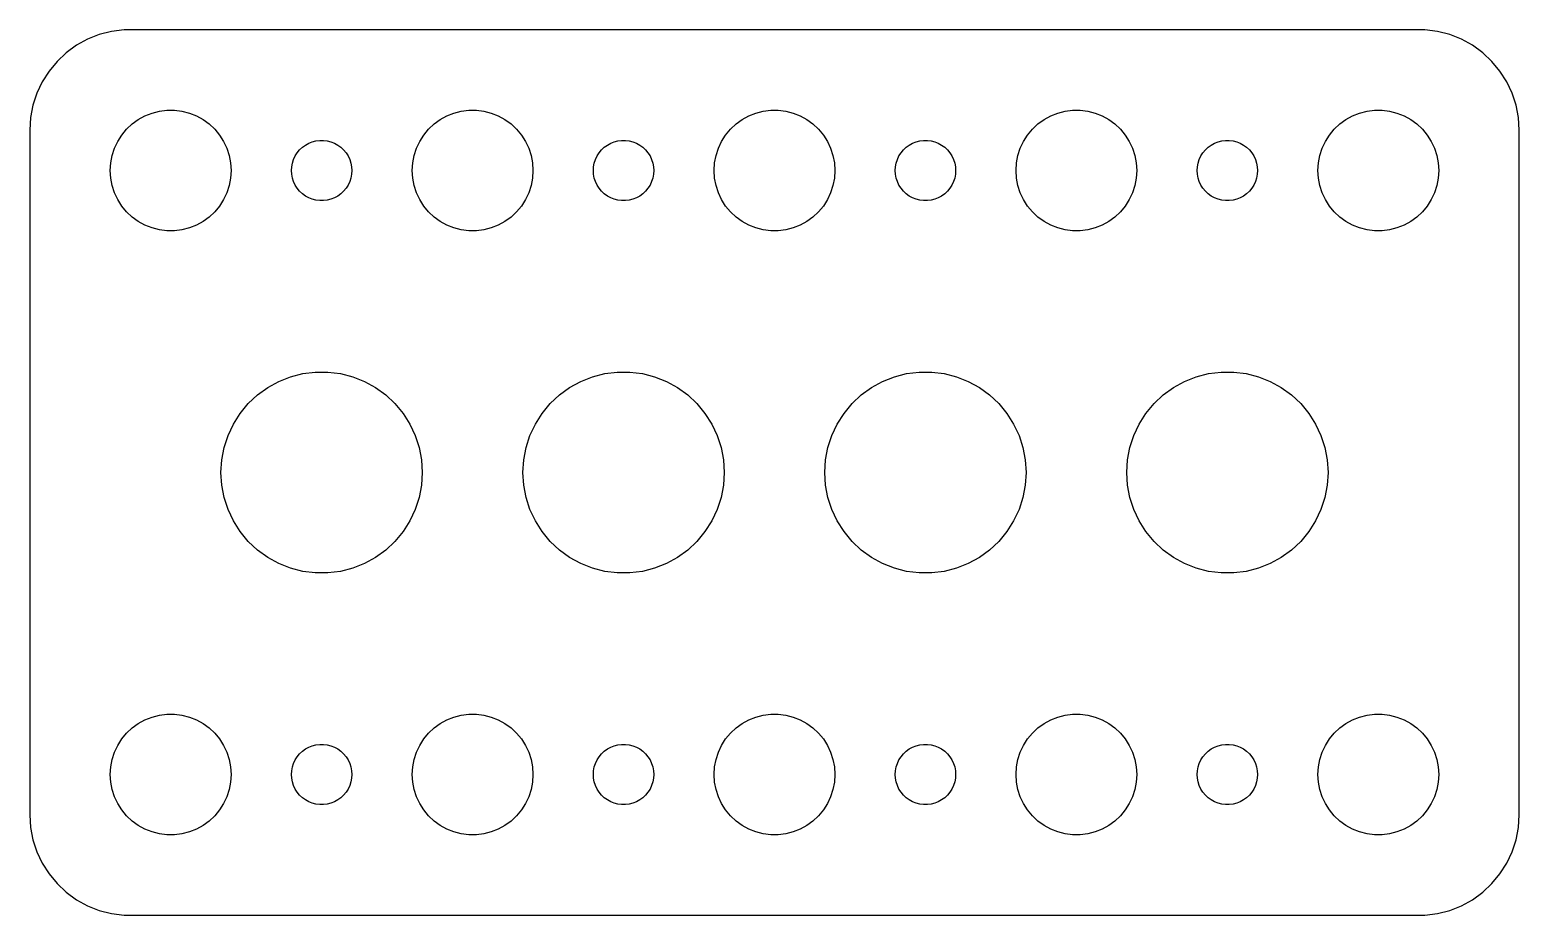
# Model space of a CAD drawing. Header units: metres. Extents: x -37 to 37, y -22 to 22.
import ezdxf

# ---------------------------------------------------------------- set-up
doc = ezdxf.new("R2010")
doc.units = ezdxf.units.M

msp = doc.modelspace()

# ---------------------------------------------------------------- linework, layer by layer
for p, q in [((-34.1289, 21.5241), (-34.6791, 21.2216)), ((-33.5451, 21.7553), (-34.1289, 21.5241)), ((-32.9369, 21.9114), (-33.5451, 21.7553)), ((-32.3139, 21.9901), (-32.9369, 21.9114)), ((32.3139, 21.9901), (-32.3139, 21.9901)), ((32.9369, 21.9114), (32.3139, 21.9901)), ((33.5451, 21.7553), (32.9369, 21.9114)), ((34.1289, 21.5241), (33.5451, 21.7553)), ((34.6791, 21.2216), (34.1289, 21.5241)), ((-35.1871, 20.8526), (-35.6448, 20.4227)), ((-34.6791, 21.2216), (-35.1871, 20.8526)), ((35.1871, 20.8526), (34.6791, 21.2216)), ((35.6448, 20.4227), (35.1871, 20.8526)), ((-35.6448, 20.4227), (-36.0451, 19.9389)), ((36.0451, 19.9389), (35.6448, 20.4227)), ((-36.3815, 19.4088), (-36.6489, 18.8406)), ((-36.0451, 19.9389), (-36.3815, 19.4088)), ((36.3815, 19.4088), (36.0451, 19.9389)), ((36.6489, 18.8406), (36.3815, 19.4088)), ((-36.6489, 18.8406), (-36.8429, 18.2434)), ((36.8429, 18.2434), (36.6489, 18.8406)), ((-36.8429, 18.2434), (-36.9606, 17.6267)), ((-31.2773, 17.7145), (-30.927, 17.8532)), ((-30.927, 17.8532), (-30.5621, 17.9469)), ((-30.5621, 17.9469), (-30.1884, 17.9941)), ((-30.1884, 17.9941), (-29.8116, 17.9941)), ((-29.8116, 17.9941), (-29.4379, 17.9469)), ((-29.4379, 17.9469), (-29.0729, 17.8532)), ((-29.0729, 17.8532), (-28.7227, 17.7145)), ((-16.2773, 17.7145), (-15.927, 17.8532)), ((-15.927, 17.8532), (-15.5621, 17.9469)), ((-15.5621, 17.9469), (-15.1884, 17.9941)), ((-15.1884, 17.9941), (-14.8116, 17.9941)), ((-14.8116, 17.9941), (-14.4379, 17.9469)), ((-14.4379, 17.9469), (-14.0729, 17.8532)), ((-14.0729, 17.8532), (-13.7227, 17.7145)), ((-1.27733, 17.7145), (-0.92705, 17.8532)), ((-0.92705, 17.8532), (-0.56213, 17.9469)), ((-0.56213, 17.9469), (-0.18837, 17.9941)), ((-0.18837, 17.9941), (0.18837, 17.9941)), ((0.18837, 17.9941), (0.56213, 17.9469)), ((0.56213, 17.9469), (0.92705, 17.8532)), ((0.92705, 17.8532), (1.27733, 17.7145)), ((13.7227, 17.7145), (14.0729, 17.8532)), ((14.0729, 17.8532), (14.4379, 17.9469)), ((14.4379, 17.9469), (14.8116, 17.9941)), ((14.8116, 17.9941), (15.1884, 17.9941)), ((15.1884, 17.9941), (15.5621, 17.9469)), ((15.5621, 17.9469), (15.927, 17.8532)), ((15.927, 17.8532), (16.2773, 17.7145)), ((28.7227, 17.7145), (29.0729, 17.8532)), ((29.0729, 17.8532), (29.4379, 17.9469)), ((29.4379, 17.9469), (29.8116, 17.9941)), ((29.8116, 17.9941), (30.1884, 17.9941)), ((30.1884, 17.9941), (30.5621, 17.9469)), ((30.5621, 17.9469), (30.927, 17.8532)), ((30.927, 17.8532), (31.2773, 17.7145)), ((36.9606, 17.6267), (36.8429, 18.2434)), ((-36.9606, 17.6267), (-37, 17)), ((-32.427, 16.7634), (-32.1869, 17.0536)), ((-32.1869, 17.0536), (-31.9123, 17.3115)), ((-31.9123, 17.3115), (-31.6075, 17.533)), ((-31.6075, 17.533), (-31.2773, 17.7145)), ((-28.7227, 17.7145), (-28.3925, 17.533)), ((-28.3925, 17.533), (-28.0877, 17.3115)), ((-28.0877, 17.3115), (-27.8131, 17.0536)), ((-27.8131, 17.0536), (-27.5729, 16.7634)), ((-17.427, 16.7634), (-17.1869, 17.0536)), ((-17.1869, 17.0536), (-16.9123, 17.3115)), ((-16.9123, 17.3115), (-16.6075, 17.533)), ((-16.6075, 17.533), (-16.2773, 17.7145)), ((-13.7227, 17.7145), (-13.3925, 17.533)), ((-13.3925, 17.533), (-13.0877, 17.3115)), ((-13.0877, 17.3115), (-12.8131, 17.0536)), ((-12.8131, 17.0536), (-12.5729, 16.7634)), ((-2.42705, 16.7634), (-2.1869, 17.0536)), ((-2.1869, 17.0536), (-1.91226, 17.3115)), ((-1.91226, 17.3115), (-1.60747, 17.533)), ((-1.60747, 17.533), (-1.27733, 17.7145)), ((1.27733, 17.7145), (1.60747, 17.533)), ((1.60747, 17.533), (1.91226, 17.3115)), ((1.91226, 17.3115), (2.1869, 17.0536)), ((2.1869, 17.0536), (2.42705, 16.7634)), ((12.5729, 16.7634), (12.8131, 17.0536)), ((12.8131, 17.0536), (13.0877, 17.3115)), ((13.0877, 17.3115), (13.3925, 17.533)), ((13.3925, 17.533), (13.7227, 17.7145)), ((16.2773, 17.7145), (16.6075, 17.533)), ((16.6075, 17.533), (16.9123, 17.3115)), ((16.9123, 17.3115), (17.1869, 17.0536)), ((17.1869, 17.0536), (17.427, 16.7634)), ((27.5729, 16.7634), (27.8131, 17.0536)), ((27.8131, 17.0536), (28.0877, 17.3115)), ((28.0877, 17.3115), (28.3925, 17.533)), ((28.3925, 17.533), (28.7227, 17.7145)), ((31.2773, 17.7145), (31.6075, 17.533)), ((31.6075, 17.533), (31.9123, 17.3115)), ((31.9123, 17.3115), (32.1869, 17.0536)), ((32.1869, 17.0536), (32.427, 16.7634)), ((37, 17), (36.9606, 17.6267)), ((-37, 17), (-37, -17)), ((-32.7893, 16.1044), (-32.6289, 16.4453)), ((-32.6289, 16.4453), (-32.427, 16.7634)), ((-27.5729, 16.7634), (-27.3711, 16.4453)), ((-27.3711, 16.4453), (-27.2107, 16.1044)), ((-23.3037, 16.2665), (-23.1387, 16.3572)), ((-23.1387, 16.3572), (-22.9635, 16.4266)), ((-22.9635, 16.4266), (-22.7811, 16.4734)), ((-22.7811, 16.4734), (-22.5942, 16.497)), ((-22.5942, 16.497), (-22.4058, 16.497)), ((-22.4058, 16.497), (-22.2189, 16.4734)), ((-22.2189, 16.4734), (-22.0365, 16.4266)), ((-22.0365, 16.4266), (-21.8613, 16.3572)), ((-21.8613, 16.3572), (-21.6963, 16.2665)), ((-17.7893, 16.1044), (-17.6289, 16.4453)), ((-17.6289, 16.4453), (-17.427, 16.7634)), ((-12.5729, 16.7634), (-12.3711, 16.4453)), ((-12.3711, 16.4453), (-12.2107, 16.1044)), ((-8.30373, 16.2665), (-8.13866, 16.3572)), ((-8.13866, 16.3572), (-7.96352, 16.4266)), ((-7.96352, 16.4266), (-7.78107, 16.4734)), ((-7.78107, 16.4734), (-7.59418, 16.497)), ((-7.59418, 16.497), (-7.40581, 16.497)), ((-7.40581, 16.497), (-7.21892, 16.4734)), ((-7.21892, 16.4734), (-7.03647, 16.4266)), ((-7.03647, 16.4266), (-6.86133, 16.3572)), ((-6.86133, 16.3572), (-6.69626, 16.2665)), ((-2.78932, 16.1044), (-2.62891, 16.4453)), ((-2.62891, 16.4453), (-2.42705, 16.7634)), ((2.42705, 16.7634), (2.62891, 16.4453)), ((2.62891, 16.4453), (2.78932, 16.1044)), ((6.69626, 16.2665), (6.86133, 16.3572)), ((6.86133, 16.3572), (7.03647, 16.4266)), ((7.03647, 16.4266), (7.21892, 16.4734)), ((7.21892, 16.4734), (7.40581, 16.497)), ((7.40581, 16.497), (7.59418, 16.497)), ((7.59418, 16.497), (7.78107, 16.4734)), ((7.78107, 16.4734), (7.96352, 16.4266)), ((7.96352, 16.4266), (8.13866, 16.3572)), ((8.13866, 16.3572), (8.30373, 16.2665)), ((12.2107, 16.1044), (12.3711, 16.4453)), ((12.3711, 16.4453), (12.5729, 16.7634)), ((17.427, 16.7634), (17.6289, 16.4453)), ((17.6289, 16.4453), (17.7893, 16.1044)), ((21.6963, 16.2665), (21.8613, 16.3572)), ((21.8613, 16.3572), (22.0365, 16.4266)), ((22.0365, 16.4266), (22.2189, 16.4734)), ((22.2189, 16.4734), (22.4058, 16.497)), ((22.4058, 16.497), (22.5942, 16.497)), ((22.5942, 16.497), (22.7811, 16.4734)), ((22.7811, 16.4734), (22.9635, 16.4266)), ((22.9635, 16.4266), (23.1387, 16.3572)), ((23.1387, 16.3572), (23.3037, 16.2665)), ((27.2107, 16.1044), (27.3711, 16.4453)), ((27.3711, 16.4453), (27.5729, 16.7634)), ((32.427, 16.7634), (32.6289, 16.4453)), ((32.6289, 16.4453), (32.7893, 16.1044)), ((37, -17), (37, 17)), ((-32.9763, 15.376), (-32.9057, 15.7461)), ((-32.9057, 15.7461), (-32.7893, 16.1044)), ((-27.2107, 16.1044), (-27.0942, 15.7461)), ((-27.0942, 15.7461), (-27.0237, 15.376)), ((-23.9529, 15.373), (-23.8947, 15.5522)), ((-23.8947, 15.5522), (-23.8145, 15.7226)), ((-23.8145, 15.7226), (-23.7135, 15.8817)), ((-23.7135, 15.8817), (-23.5934, 16.0268)), ((-23.5934, 16.0268), (-23.4561, 16.1558)), ((-23.4561, 16.1558), (-23.3037, 16.2665)), ((-21.6963, 16.2665), (-21.5439, 16.1558)), ((-21.5439, 16.1558), (-21.4065, 16.0268)), ((-21.4065, 16.0268), (-21.2865, 15.8817)), ((-21.2865, 15.8817), (-21.1855, 15.7226)), ((-21.1855, 15.7226), (-21.1053, 15.5522)), ((-21.1053, 15.5522), (-21.0471, 15.373)), ((-17.9763, 15.376), (-17.9057, 15.7461)), ((-17.9057, 15.7461), (-17.7893, 16.1044)), ((-12.2107, 16.1044), (-12.0942, 15.7461)), ((-12.0942, 15.7461), (-12.0237, 15.376)), ((-8.95287, 15.373), (-8.89465, 15.5522)), ((-8.89465, 15.5522), (-8.81445, 15.7226)), ((-8.81445, 15.7226), (-8.71352, 15.8817)), ((-8.71352, 15.8817), (-8.59344, 16.0268)), ((-8.59344, 16.0268), (-8.45613, 16.1558)), ((-8.45613, 16.1558), (-8.30373, 16.2665)), ((-6.69626, 16.2665), (-6.54385, 16.1558)), ((-6.54385, 16.1558), (-6.40654, 16.0268)), ((-6.40654, 16.0268), (-6.28647, 15.8817)), ((-6.28647, 15.8817), (-6.18553, 15.7226)), ((-6.18553, 15.7226), (-6.10533, 15.5522)), ((-6.10533, 15.5522), (-6.04712, 15.373)), ((-2.97633, 15.376), (-2.90575, 15.7461)), ((-2.90575, 15.7461), (-2.78932, 16.1044)), ((2.78932, 16.1044), (2.90575, 15.7461)), ((2.90575, 15.7461), (2.97633, 15.376)), ((6.04712, 15.373), (6.10533, 15.5522)), ((6.10533, 15.5522), (6.18553, 15.7226)), ((6.18553, 15.7226), (6.28647, 15.8817)), ((6.28647, 15.8817), (6.40654, 16.0268)), ((6.40654, 16.0268), (6.54385, 16.1558)), ((6.54385, 16.1558), (6.69626, 16.2665)), ((8.30373, 16.2665), (8.45613, 16.1558)), ((8.45613, 16.1558), (8.59344, 16.0268)), ((8.59344, 16.0268), (8.71352, 15.8817)), ((8.71352, 15.8817), (8.81445, 15.7226)), ((8.81445, 15.7226), (8.89465, 15.5522)), ((8.89465, 15.5522), (8.95287, 15.373)), ((12.0237, 15.376), (12.0942, 15.7461)), ((12.0942, 15.7461), (12.2107, 16.1044)), ((17.7893, 16.1044), (17.9057, 15.7461)), ((17.9057, 15.7461), (17.9763, 15.376)), ((21.0471, 15.373), (21.1053, 15.5522)), ((21.1053, 15.5522), (21.1855, 15.7226)), ((21.1855, 15.7226), (21.2865, 15.8817)), ((21.2865, 15.8817), (21.4065, 16.0268)), ((21.4065, 16.0268), (21.5439, 16.1558)), ((21.5439, 16.1558), (21.6963, 16.2665)), ((23.3037, 16.2665), (23.4561, 16.1558)), ((23.4561, 16.1558), (23.5934, 16.0268)), ((23.5934, 16.0268), (23.7135, 15.8817)), ((23.7135, 15.8817), (23.8145, 15.7226)), ((23.8145, 15.7226), (23.8947, 15.5522)), ((23.8947, 15.5522), (23.9529, 15.373)), ((27.0237, 15.376), (27.0942, 15.7461)), ((27.0942, 15.7461), (27.2107, 16.1044)), ((32.7893, 16.1044), (32.9057, 15.7461)), ((32.9057, 15.7461), (32.9763, 15.376)), ((-33, 15), (-32.9763, 15.376)), ((-32.9763, 14.624), (-33, 15)), ((-27.0237, 15.376), (-27, 15)), ((-27, 15), (-27.0237, 14.624)), ((-24, 15), (-23.9882, 15.188)), ((-23.9882, 14.812), (-24, 15)), ((-23.9882, 15.188), (-23.9529, 15.373)), ((-23.9529, 14.627), (-23.9882, 14.812)), ((-21.0471, 15.373), (-21.0118, 15.188)), ((-21.0118, 14.812), (-21.0471, 14.627)), ((-21.0118, 15.188), (-21, 15)), ((-21, 15), (-21.0118, 14.812)), ((-18, 15), (-17.9763, 15.376)), ((-17.9763, 14.624), (-18, 15)), ((-12.0237, 15.376), (-12, 15)), ((-12, 15), (-12.0237, 14.624)), ((-9, 15), (-8.98816, 15.188)), ((-8.98816, 14.812), (-9, 15)), ((-8.98816, 15.188), (-8.95287, 15.373)), ((-8.95287, 14.627), (-8.98816, 14.812)), ((-6.04712, 15.373), (-6.01183, 15.188)), ((-6.01183, 14.812), (-6.04712, 14.627)), ((-6.01183, 15.188), (-6, 15)), ((-6, 15), (-6.01183, 14.812)), ((-3, 15), (-2.97633, 15.376)), ((-2.97633, 14.624), (-3, 15)), ((2.97633, 15.376), (3, 15)), ((3, 15), (2.97633, 14.624)), ((6, 15), (6.01183, 15.188)), ((6.01183, 14.812), (6, 15)), ((6.01183, 15.188), (6.04712, 15.373)), ((6.04712, 14.627), (6.01183, 14.812)), ((8.95287, 15.373), (8.98816, 15.188)), ((8.98816, 14.812), (8.95287, 14.627)), ((8.98816, 15.188), (9, 15)), ((9, 15), (8.98816, 14.812)), ((12, 15), (12.0237, 15.376)), ((12.0237, 14.624), (12, 15)), ((17.9763, 15.376), (18, 15)), ((18, 15), (17.9763, 14.624)), ((21, 15), (21.0118, 15.188)), ((21.0118, 14.812), (21, 15)), ((21.0118, 15.188), (21.0471, 15.373)), ((21.0471, 14.627), (21.0118, 14.812)), ((23.9529, 15.373), (23.9882, 15.188)), ((23.9882, 14.812), (23.9529, 14.627)), ((23.9882, 15.188), (24, 15)), ((24, 15), (23.9882, 14.812)), ((27, 15), (27.0237, 15.376)), ((27.0237, 14.624), (27, 15)), ((32.9763, 15.376), (33, 15)), ((33, 15), (32.9763, 14.624)), ((-32.9057, 14.2539), (-32.9763, 14.624)), ((-32.7893, 13.8956), (-32.9057, 14.2539)), ((-27.0942, 14.2539), (-27.2107, 13.8956)), ((-27.0237, 14.624), (-27.0942, 14.2539)), ((-23.8947, 14.4478), (-23.9529, 14.627)), ((-23.8145, 14.2774), (-23.8947, 14.4478)), ((-23.7135, 14.1183), (-23.8145, 14.2774)), ((-23.5934, 13.9732), (-23.7135, 14.1183)), ((-21.2865, 14.1183), (-21.4065, 13.9732)), ((-21.1855, 14.2774), (-21.2865, 14.1183)), ((-21.1053, 14.4478), (-21.1855, 14.2774)), ((-21.0471, 14.627), (-21.1053, 14.4478)), ((-17.9057, 14.2539), (-17.9763, 14.624)), ((-17.7893, 13.8956), (-17.9057, 14.2539)), ((-12.0942, 14.2539), (-12.2107, 13.8956)), ((-12.0237, 14.624), (-12.0942, 14.2539)), ((-8.89465, 14.4478), (-8.95287, 14.627)), ((-8.81445, 14.2774), (-8.89465, 14.4478)), ((-8.71352, 14.1183), (-8.81445, 14.2774)), ((-8.59344, 13.9732), (-8.71352, 14.1183)), ((-6.28647, 14.1183), (-6.40654, 13.9732)), ((-6.18553, 14.2774), (-6.28647, 14.1183)), ((-6.10533, 14.4478), (-6.18553, 14.2774)), ((-6.04712, 14.627), (-6.10533, 14.4478)), ((-2.90575, 14.2539), (-2.97633, 14.624)), ((-2.78932, 13.8956), (-2.90575, 14.2539)), ((2.90575, 14.2539), (2.78932, 13.8956)), ((2.97633, 14.624), (2.90575, 14.2539)), ((6.10533, 14.4478), (6.04712, 14.627)), ((6.18553, 14.2774), (6.10533, 14.4478)), ((6.28647, 14.1183), (6.18553, 14.2774)), ((6.40654, 13.9732), (6.28647, 14.1183)), ((8.71352, 14.1183), (8.59344, 13.9732)), ((8.81445, 14.2774), (8.71352, 14.1183)), ((8.89465, 14.4478), (8.81445, 14.2774)), ((8.95287, 14.627), (8.89465, 14.4478)), ((12.0942, 14.2539), (12.0237, 14.624)), ((12.2107, 13.8956), (12.0942, 14.2539)), ((17.9057, 14.2539), (17.7893, 13.8956)), ((17.9763, 14.624), (17.9057, 14.2539)), ((21.1053, 14.4478), (21.0471, 14.627)), ((21.1855, 14.2774), (21.1053, 14.4478)), ((21.2865, 14.1183), (21.1855, 14.2774)), ((21.4065, 13.9732), (21.2865, 14.1183)), ((23.7135, 14.1183), (23.5934, 13.9732)), ((23.8145, 14.2774), (23.7135, 14.1183)), ((23.8947, 14.4478), (23.8145, 14.2774)), ((23.9529, 14.627), (23.8947, 14.4478)), ((27.0942, 14.2539), (27.0237, 14.624)), ((27.2107, 13.8956), (27.0942, 14.2539)), ((32.9057, 14.2539), (32.7893, 13.8956)), ((32.9763, 14.624), (32.9057, 14.2539)), ((-32.6289, 13.5547), (-32.7893, 13.8956)), ((-32.427, 13.2366), (-32.6289, 13.5547)), ((-27.3711, 13.5547), (-27.5729, 13.2366)), ((-27.2107, 13.8956), (-27.3711, 13.5547)), ((-23.4561, 13.8442), (-23.5934, 13.9732)), ((-23.3037, 13.7335), (-23.4561, 13.8442)), ((-23.1387, 13.6427), (-23.3037, 13.7335)), ((-22.9635, 13.5734), (-23.1387, 13.6427)), ((-22.7811, 13.5266), (-22.9635, 13.5734)), ((-22.5942, 13.5029), (-22.7811, 13.5266)), ((-22.4058, 13.5029), (-22.5942, 13.5029)), ((-22.2189, 13.5266), (-22.4058, 13.5029)), ((-22.0365, 13.5734), (-22.2189, 13.5266)), ((-21.8613, 13.6427), (-22.0365, 13.5734)), ((-21.6963, 13.7335), (-21.8613, 13.6427)), ((-21.5439, 13.8442), (-21.6963, 13.7335)), ((-21.4065, 13.9732), (-21.5439, 13.8442)), ((-17.6289, 13.5547), (-17.7893, 13.8956)), ((-17.427, 13.2366), (-17.6289, 13.5547)), ((-12.3711, 13.5547), (-12.5729, 13.2366)), ((-12.2107, 13.8956), (-12.3711, 13.5547)), ((-8.45613, 13.8442), (-8.59344, 13.9732)), ((-8.30373, 13.7335), (-8.45613, 13.8442)), ((-8.13866, 13.6427), (-8.30373, 13.7335)), ((-7.96352, 13.5734), (-8.13866, 13.6427)), ((-7.78107, 13.5266), (-7.96352, 13.5734)), ((-7.59418, 13.5029), (-7.78107, 13.5266)), ((-7.40581, 13.5029), (-7.59418, 13.5029)), ((-7.21892, 13.5266), (-7.40581, 13.5029)), ((-7.03647, 13.5734), (-7.21892, 13.5266)), ((-6.86133, 13.6427), (-7.03647, 13.5734)), ((-6.69626, 13.7335), (-6.86133, 13.6427)), ((-6.54385, 13.8442), (-6.69626, 13.7335)), ((-6.40654, 13.9732), (-6.54385, 13.8442)), ((-2.62891, 13.5547), (-2.78932, 13.8956)), ((-2.42705, 13.2366), (-2.62891, 13.5547)), ((2.62891, 13.5547), (2.42705, 13.2366)), ((2.78932, 13.8956), (2.62891, 13.5547)), ((6.54385, 13.8442), (6.40654, 13.9732)), ((6.69626, 13.7335), (6.54385, 13.8442)), ((6.86133, 13.6427), (6.69626, 13.7335)), ((7.03647, 13.5734), (6.86133, 13.6427)), ((7.21892, 13.5266), (7.03647, 13.5734)), ((7.40581, 13.5029), (7.21892, 13.5266)), ((7.59418, 13.5029), (7.40581, 13.5029)), ((7.78107, 13.5266), (7.59418, 13.5029)), ((7.96352, 13.5734), (7.78107, 13.5266)), ((8.13866, 13.6427), (7.96352, 13.5734)), ((8.30373, 13.7335), (8.13866, 13.6427)), ((8.45613, 13.8442), (8.30373, 13.7335)), ((8.59344, 13.9732), (8.45613, 13.8442)), ((12.3711, 13.5547), (12.2107, 13.8956)), ((12.5729, 13.2366), (12.3711, 13.5547)), ((17.6289, 13.5547), (17.427, 13.2366)), ((17.7893, 13.8956), (17.6289, 13.5547)), ((21.5439, 13.8442), (21.4065, 13.9732)), ((21.6963, 13.7335), (21.5439, 13.8442)), ((21.8613, 13.6427), (21.6963, 13.7335)), ((22.0365, 13.5734), (21.8613, 13.6427)), ((22.2189, 13.5266), (22.0365, 13.5734)), ((22.4058, 13.5029), (22.2189, 13.5266)), ((22.5942, 13.5029), (22.4058, 13.5029)), ((22.7811, 13.5266), (22.5942, 13.5029)), ((22.9635, 13.5734), (22.7811, 13.5266)), ((23.1387, 13.6427), (22.9635, 13.5734)), ((23.3037, 13.7335), (23.1387, 13.6427)), ((23.4561, 13.8442), (23.3037, 13.7335)), ((23.5934, 13.9732), (23.4561, 13.8442)), ((27.3711, 13.5547), (27.2107, 13.8956)), ((27.5729, 13.2366), (27.3711, 13.5547)), ((32.6289, 13.5547), (32.427, 13.2366)), ((32.7893, 13.8956), (32.6289, 13.5547)), ((-32.1869, 12.9464), (-32.427, 13.2366)), ((-31.9123, 12.6884), (-32.1869, 12.9464)), ((-31.6075, 12.467), (-31.9123, 12.6884)), ((-28.0877, 12.6884), (-28.3925, 12.467)), ((-27.8131, 12.9464), (-28.0877, 12.6884)), ((-27.5729, 13.2366), (-27.8131, 12.9464)), ((-17.1869, 12.9464), (-17.427, 13.2366)), ((-16.9123, 12.6884), (-17.1869, 12.9464)), ((-16.6075, 12.467), (-16.9123, 12.6884)), ((-13.0877, 12.6884), (-13.3925, 12.467)), ((-12.8131, 12.9464), (-13.0877, 12.6884)), ((-12.5729, 13.2366), (-12.8131, 12.9464)), ((-2.1869, 12.9464), (-2.42705, 13.2366)), ((-1.91226, 12.6884), (-2.1869, 12.9464)), ((-1.60747, 12.467), (-1.91226, 12.6884)), ((1.91226, 12.6884), (1.60747, 12.467)), ((2.1869, 12.9464), (1.91226, 12.6884)), ((2.42705, 13.2366), (2.1869, 12.9464)), ((12.8131, 12.9464), (12.5729, 13.2366)), ((13.0877, 12.6884), (12.8131, 12.9464)), ((13.3925, 12.467), (13.0877, 12.6884)), ((16.9123, 12.6884), (16.6075, 12.467)), ((17.1869, 12.9464), (16.9123, 12.6884)), ((17.427, 13.2366), (17.1869, 12.9464)), ((27.8131, 12.9464), (27.5729, 13.2366)), ((28.0877, 12.6884), (27.8131, 12.9464)), ((28.3925, 12.467), (28.0877, 12.6884)), ((31.9123, 12.6884), (31.6075, 12.467)), ((32.1869, 12.9464), (31.9123, 12.6884)), ((32.427, 13.2366), (32.1869, 12.9464)), ((-31.2773, 12.2855), (-31.6075, 12.467)), ((-30.927, 12.1468), (-31.2773, 12.2855)), ((-30.5621, 12.0531), (-30.927, 12.1468)), ((-30.1884, 12.0059), (-30.5621, 12.0531)), ((-29.8116, 12.0059), (-30.1884, 12.0059)), ((-29.4379, 12.0531), (-29.8116, 12.0059)), ((-29.0729, 12.1468), (-29.4379, 12.0531)), ((-28.7227, 12.2855), (-29.0729, 12.1468)), ((-28.3925, 12.467), (-28.7227, 12.2855)), ((-16.2773, 12.2855), (-16.6075, 12.467)), ((-15.927, 12.1468), (-16.2773, 12.2855)), ((-15.5621, 12.0531), (-15.927, 12.1468)), ((-15.1884, 12.0059), (-15.5621, 12.0531)), ((-14.8116, 12.0059), (-15.1884, 12.0059)), ((-14.4379, 12.0531), (-14.8116, 12.0059)), ((-14.0729, 12.1468), (-14.4379, 12.0531)), ((-13.7227, 12.2855), (-14.0729, 12.1468)), ((-13.3925, 12.467), (-13.7227, 12.2855)), ((-1.27733, 12.2855), (-1.60747, 12.467)), ((-0.92705, 12.1468), (-1.27733, 12.2855)), ((-0.56213, 12.0531), (-0.92705, 12.1468)), ((-0.18837, 12.0059), (-0.56213, 12.0531)), ((0.18837, 12.0059), (-0.18837, 12.0059)), ((0.56213, 12.0531), (0.18837, 12.0059)), ((0.92705, 12.1468), (0.56213, 12.0531)), ((1.27733, 12.2855), (0.92705, 12.1468)), ((1.60747, 12.467), (1.27733, 12.2855)), ((13.7227, 12.2855), (13.3925, 12.467)), ((14.0729, 12.1468), (13.7227, 12.2855)), ((14.4379, 12.0531), (14.0729, 12.1468)), ((14.8116, 12.0059), (14.4379, 12.0531)), ((15.1884, 12.0059), (14.8116, 12.0059)), ((15.5621, 12.0531), (15.1884, 12.0059)), ((15.927, 12.1468), (15.5621, 12.0531)), ((16.2773, 12.2855), (15.927, 12.1468)), ((16.6075, 12.467), (16.2773, 12.2855)), ((28.7227, 12.2855), (28.3925, 12.467)), ((29.0729, 12.1468), (28.7227, 12.2855)), ((29.4379, 12.0531), (29.0729, 12.1468)), ((29.8116, 12.0059), (29.4379, 12.0531)), ((30.1884, 12.0059), (29.8116, 12.0059)), ((30.5621, 12.0531), (30.1884, 12.0059)), ((30.927, 12.1468), (30.5621, 12.0531)), ((31.2773, 12.2855), (30.927, 12.1468)), ((31.6075, 12.467), (31.2773, 12.2855)), ((-25.1791, 4.22163), (-24.6289, 4.52412)), ((-24.6289, 4.52412), (-24.0451, 4.75528)), ((-24.0451, 4.75528), (-23.4369, 4.91142)), ((-23.4369, 4.91142), (-22.8139, 4.99013)), ((-22.8139, 4.99013), (-22.186, 4.99013)), ((-22.186, 4.99013), (-21.5631, 4.91142)), ((-21.5631, 4.91142), (-20.9549, 4.75528)), ((-20.9549, 4.75528), (-20.3711, 4.52412)), ((-20.3711, 4.52412), (-19.8209, 4.22163)), ((-10.1791, 4.22163), (-9.62889, 4.52412)), ((-9.62889, 4.52412), (-9.04507, 4.75528)), ((-9.04507, 4.75528), (-8.4369, 4.91142)), ((-8.4369, 4.91142), (-7.81395, 4.99013)), ((-7.81395, 4.99013), (-7.18604, 4.99013)), ((-7.18604, 4.99013), (-6.56308, 4.91142)), ((-6.56308, 4.91142), (-5.95491, 4.75528)), ((-5.95491, 4.75528), (-5.37109, 4.52412)), ((-5.37109, 4.52412), (-4.82086, 4.22163)), ((4.82086, 4.22163), (5.37109, 4.52412)), ((5.37109, 4.52412), (5.95491, 4.75528)), ((5.95491, 4.75528), (6.56308, 4.91142)), ((6.56308, 4.91142), (7.18604, 4.99013)), ((7.18604, 4.99013), (7.81395, 4.99013)), ((7.81395, 4.99013), (8.4369, 4.91142)), ((8.4369, 4.91142), (9.04507, 4.75528)), ((9.04507, 4.75528), (9.62889, 4.52412)), ((9.62889, 4.52412), (10.1791, 4.22163)), ((19.8209, 4.22163), (20.3711, 4.52412)), ((20.3711, 4.52412), (20.9549, 4.75528)), ((20.9549, 4.75528), (21.5631, 4.91142)), ((21.5631, 4.91142), (22.186, 4.99013)), ((22.186, 4.99013), (22.8139, 4.99013)), ((22.8139, 4.99013), (23.4369, 4.91142)), ((23.4369, 4.91142), (24.0451, 4.75528)), ((24.0451, 4.75528), (24.6289, 4.52412)), ((24.6289, 4.52412), (25.1791, 4.22163)), ((-26.1448, 3.42273), (-25.6871, 3.85255)), ((-25.6871, 3.85255), (-25.1791, 4.22163)), ((-19.8209, 4.22163), (-19.3129, 3.85255)), ((-19.3129, 3.85255), (-18.8551, 3.42273)), ((-11.1448, 3.42273), (-10.6871, 3.85255)), ((-10.6871, 3.85255), (-10.1791, 4.22163)), ((-4.82086, 4.22163), (-4.31287, 3.85255)), ((-4.31287, 3.85255), (-3.85515, 3.42273)), ((3.85515, 3.42273), (4.31287, 3.85255)), ((4.31287, 3.85255), (4.82086, 4.22163)), ((10.1791, 4.22163), (10.6871, 3.85255)), ((10.6871, 3.85255), (11.1448, 3.42273)), ((18.8551, 3.42273), (19.3129, 3.85255)), ((19.3129, 3.85255), (19.8209, 4.22163)), ((25.1791, 4.22163), (25.6871, 3.85255)), ((25.6871, 3.85255), (26.1448, 3.42273)), ((-26.5451, 2.93892), (-26.1448, 3.42273)), ((-18.8551, 3.42273), (-18.4549, 2.93892)), ((-11.5451, 2.93892), (-11.1448, 3.42273)), ((-3.85515, 3.42273), (-3.45491, 2.93892)), ((3.45491, 2.93892), (3.85515, 3.42273)), ((11.1448, 3.42273), (11.5451, 2.93892)), ((18.4549, 2.93892), (18.8551, 3.42273)), ((26.1448, 3.42273), (26.5451, 2.93892)), ((-27.1489, 1.84062), (-26.8815, 2.40877)), ((-26.8815, 2.40877), (-26.5451, 2.93892)), ((-18.4549, 2.93892), (-18.1185, 2.40877)), ((-18.1185, 2.40877), (-17.8511, 1.84062)), ((-12.1489, 1.84062), (-11.8815, 2.40877)), ((-11.8815, 2.40877), (-11.5451, 2.93892)), ((-3.45491, 2.93892), (-3.11845, 2.40877)), ((-3.11845, 2.40877), (-2.8511, 1.84062)), ((2.8511, 1.84062), (3.11845, 2.40877)), ((3.11845, 2.40877), (3.45491, 2.93892)), ((11.5451, 2.93892), (11.8815, 2.40877)), ((11.8815, 2.40877), (12.1489, 1.84062)), ((17.8511, 1.84062), (18.1185, 2.40877)), ((18.1185, 2.40877), (18.4549, 2.93892)), ((26.5451, 2.93892), (26.8815, 2.40877)), ((26.8815, 2.40877), (27.1489, 1.84062)), ((-27.3429, 1.24344), (-27.1489, 1.84062)), ((-17.8511, 1.84062), (-17.6571, 1.24344)), ((-12.3429, 1.24344), (-12.1489, 1.84062)), ((-2.8511, 1.84062), (-2.65707, 1.24344)), ((2.65707, 1.24344), (2.8511, 1.84062)), ((12.1489, 1.84062), (12.3429, 1.24344)), ((17.6571, 1.24344), (17.8511, 1.84062)), ((27.1489, 1.84062), (27.3429, 1.24344)), ((-27.4606, 0.62666), (-27.3429, 1.24344)), ((-17.6571, 1.24344), (-17.5394, 0.62666)), ((-12.4606, 0.62666), (-12.3429, 1.24344)), ((-2.65707, 1.24344), (-2.53941, 0.62666)), ((2.53941, 0.62666), (2.65707, 1.24344)), ((12.3429, 1.24344), (12.4606, 0.62666)), ((17.5394, 0.62666), (17.6571, 1.24344)), ((27.3429, 1.24344), (27.4606, 0.62666)), ((-27.5, 0), (-27.4606, 0.62666)), ((-27.4606, -0.62666), (-27.5, 0)), ((-17.5394, 0.62666), (-17.5, 0)), ((-17.5, 0), (-17.5394, -0.62666)), ((-12.5, 0), (-12.4606, 0.62666)), ((-12.4606, -0.62666), (-12.5, 0)), ((-2.53941, 0.62666), (-2.5, 0)), ((-2.5, 0), (-2.53941, -0.62666)), ((2.5, 0), (2.53941, 0.62666)), ((2.53941, -0.62666), (2.5, 0)), ((12.4606, 0.62666), (12.5, 0)), ((12.5, 0), (12.4606, -0.62666)), ((17.5, 0), (17.5394, 0.62666)), ((17.5394, -0.62666), (17.5, 0)), ((27.4606, 0.62666), (27.5, 0)), ((27.5, 0), (27.4606, -0.62666)), ((-27.3429, -1.24344), (-27.4606, -0.62666)), ((-17.5394, -0.62666), (-17.6571, -1.24344)), ((-12.3429, -1.24344), (-12.4606, -0.62666)), ((-2.53941, -0.62666), (-2.65707, -1.24344)), ((2.65707, -1.24344), (2.53941, -0.62666)), ((12.4606, -0.62666), (12.3429, -1.24344)), ((17.6571, -1.24344), (17.5394, -0.62666)), ((27.4606, -0.62666), (27.3429, -1.24344)), ((-27.1489, -1.84062), (-27.3429, -1.24344)), ((-17.6571, -1.24344), (-17.8511, -1.84062)), ((-12.1489, -1.84062), (-12.3429, -1.24344)), ((-2.65707, -1.24344), (-2.8511, -1.84062)), ((2.8511, -1.84062), (2.65707, -1.24344)), ((12.3429, -1.24344), (12.1489, -1.84062)), ((17.8511, -1.84062), (17.6571, -1.24344)), ((27.3429, -1.24344), (27.1489, -1.84062)), ((-26.8815, -2.40877), (-27.1489, -1.84062)), ((-17.8511, -1.84062), (-18.1185, -2.40877)), ((-11.8815, -2.40877), (-12.1489, -1.84062)), ((-2.8511, -1.84062), (-3.11845, -2.40877)), ((3.11845, -2.40877), (2.8511, -1.84062)), ((12.1489, -1.84062), (11.8815, -2.40877)), ((18.1185, -2.40877), (17.8511, -1.84062)), ((27.1489, -1.84062), (26.8815, -2.40877)), ((-26.5451, -2.93892), (-26.8815, -2.40877)), ((-26.1448, -3.42273), (-26.5451, -2.93892)), ((-18.4549, -2.93892), (-18.8551, -3.42273)), ((-18.1185, -2.40877), (-18.4549, -2.93892)), ((-11.5451, -2.93892), (-11.8815, -2.40877)), ((-11.1448, -3.42273), (-11.5451, -2.93892)), ((-3.45491, -2.93892), (-3.85515, -3.42273)), ((-3.11845, -2.40877), (-3.45491, -2.93892)), ((3.45491, -2.93892), (3.11845, -2.40877)), ((3.85515, -3.42273), (3.45491, -2.93892)), ((11.5451, -2.93892), (11.1448, -3.42273)), ((11.8815, -2.40877), (11.5451, -2.93892)), ((18.4549, -2.93892), (18.1185, -2.40877)), ((18.8551, -3.42273), (18.4549, -2.93892)), ((26.5451, -2.93892), (26.1448, -3.42273)), ((26.8815, -2.40877), (26.5451, -2.93892)), ((-25.6871, -3.85255), (-26.1448, -3.42273)), ((-18.8551, -3.42273), (-19.3129, -3.85255)), ((-10.6871, -3.85255), (-11.1448, -3.42273)), ((-3.85515, -3.42273), (-4.31287, -3.85255)), ((4.31287, -3.85255), (3.85515, -3.42273)), ((11.1448, -3.42273), (10.6871, -3.85255)), ((19.3129, -3.85255), (18.8551, -3.42273)), ((26.1448, -3.42273), (25.6871, -3.85255)), ((-25.1791, -4.22163), (-25.6871, -3.85255)), ((-24.6289, -4.52412), (-25.1791, -4.22163)), ((-19.8209, -4.22163), (-20.3711, -4.52412)), ((-19.3129, -3.85255), (-19.8209, -4.22163)), ((-10.1791, -4.22163), (-10.6871, -3.85255)), ((-9.62889, -4.52412), (-10.1791, -4.22163)), ((-4.82086, -4.22163), (-5.37109, -4.52412)), ((-4.31287, -3.85255), (-4.82086, -4.22163)), ((4.82086, -4.22163), (4.31287, -3.85255)), ((5.37109, -4.52412), (4.82086, -4.22163)), ((10.1791, -4.22163), (9.62889, -4.52412)), ((10.6871, -3.85255), (10.1791, -4.22163)), ((19.8209, -4.22163), (19.3129, -3.85255)), ((20.3711, -4.52412), (19.8209, -4.22163)), ((25.1791, -4.22163), (24.6289, -4.52412)), ((25.6871, -3.85255), (25.1791, -4.22163)), ((-24.0451, -4.75528), (-24.6289, -4.52412)), ((-23.4369, -4.91142), (-24.0451, -4.75528)), ((-22.8139, -4.99013), (-23.4369, -4.91142)), ((-22.186, -4.99013), (-22.8139, -4.99013)), ((-21.5631, -4.91142), (-22.186, -4.99013)), ((-20.9549, -4.75528), (-21.5631, -4.91142)), ((-20.3711, -4.52412), (-20.9549, -4.75528)), ((-9.04507, -4.75528), (-9.62889, -4.52412)), ((-8.4369, -4.91142), (-9.04507, -4.75528)), ((-7.81395, -4.99013), (-8.4369, -4.91142)), ((-7.18604, -4.99013), (-7.81395, -4.99013)), ((-6.56308, -4.91142), (-7.18604, -4.99013)), ((-5.95491, -4.75528), (-6.56308, -4.91142)), ((-5.37109, -4.52412), (-5.95491, -4.75528)), ((5.95491, -4.75528), (5.37109, -4.52412)), ((6.56308, -4.91142), (5.95491, -4.75528)), ((7.18604, -4.99013), (6.56308, -4.91142)), ((7.81395, -4.99013), (7.18604, -4.99013)), ((8.4369, -4.91142), (7.81395, -4.99013)), ((9.04507, -4.75528), (8.4369, -4.91142)), ((9.62889, -4.52412), (9.04507, -4.75528)), ((20.9549, -4.75528), (20.3711, -4.52412)), ((21.5631, -4.91142), (20.9549, -4.75528)), ((22.186, -4.99013), (21.5631, -4.91142)), ((22.8139, -4.99013), (22.186, -4.99013)), ((23.4369, -4.91142), (22.8139, -4.99013)), ((24.0451, -4.75528), (23.4369, -4.91142)), ((24.6289, -4.52412), (24.0451, -4.75528)), ((-31.9123, -12.6884), (-31.6075, -12.467)), ((-31.6075, -12.467), (-31.2773, -12.2855)), ((-31.2773, -12.2855), (-30.927, -12.1468)), ((-30.927, -12.1468), (-30.5621, -12.0531)), ((-30.5621, -12.0531), (-30.1884, -12.0059)), ((-30.1884, -12.0059), (-29.8116, -12.0059)), ((-29.8116, -12.0059), (-29.4379, -12.0531)), ((-29.4379, -12.0531), (-29.0729, -12.1468)), ((-29.0729, -12.1468), (-28.7227, -12.2855)), ((-28.7227, -12.2855), (-28.3925, -12.467)), ((-28.3925, -12.467), (-28.0877, -12.6884)), ((-16.9123, -12.6884), (-16.6075, -12.467)), ((-16.6075, -12.467), (-16.2773, -12.2855)), ((-16.2773, -12.2855), (-15.927, -12.1468)), ((-15.927, -12.1468), (-15.5621, -12.0531)), ((-15.5621, -12.0531), (-15.1884, -12.0059)), ((-15.1884, -12.0059), (-14.8116, -12.0059)), ((-14.8116, -12.0059), (-14.4379, -12.0531)), ((-14.4379, -12.0531), (-14.0729, -12.1468)), ((-14.0729, -12.1468), (-13.7227, -12.2855)), ((-13.7227, -12.2855), (-13.3925, -12.467)), ((-13.3925, -12.467), (-13.0877, -12.6884)), ((-1.91226, -12.6884), (-1.60747, -12.467)), ((-1.60747, -12.467), (-1.27733, -12.2855)), ((-1.27733, -12.2855), (-0.92705, -12.1468)), ((-0.92705, -12.1468), (-0.56213, -12.0531)), ((-0.56213, -12.0531), (-0.18837, -12.0059)), ((-0.18837, -12.0059), (0.18837, -12.0059)), ((0.18837, -12.0059), (0.56213, -12.0531)), ((0.56213, -12.0531), (0.92705, -12.1468)), ((0.92705, -12.1468), (1.27733, -12.2855)), ((1.27733, -12.2855), (1.60747, -12.467)), ((1.60747, -12.467), (1.91226, -12.6884)), ((13.0877, -12.6884), (13.3925, -12.467)), ((13.3925, -12.467), (13.7227, -12.2855)), ((13.7227, -12.2855), (14.0729, -12.1468)), ((14.0729, -12.1468), (14.4379, -12.0531)), ((14.4379, -12.0531), (14.8116, -12.0059)), ((14.8116, -12.0059), (15.1884, -12.0059)), ((15.1884, -12.0059), (15.5621, -12.0531)), ((15.5621, -12.0531), (15.927, -12.1468)), ((15.927, -12.1468), (16.2773, -12.2855)), ((16.2773, -12.2855), (16.6075, -12.467)), ((16.6075, -12.467), (16.9123, -12.6884)), ((28.0877, -12.6884), (28.3925, -12.467)), ((28.3925, -12.467), (28.7227, -12.2855)), ((28.7227, -12.2855), (29.0729, -12.1468)), ((29.0729, -12.1468), (29.4379, -12.0531)), ((29.4379, -12.0531), (29.8116, -12.0059)), ((29.8116, -12.0059), (30.1884, -12.0059)), ((30.1884, -12.0059), (30.5621, -12.0531)), ((30.5621, -12.0531), (30.927, -12.1468)), ((30.927, -12.1468), (31.2773, -12.2855)), ((31.2773, -12.2855), (31.6075, -12.467)), ((31.6075, -12.467), (31.9123, -12.6884)), ((-32.6289, -13.5547), (-32.427, -13.2366)), ((-32.427, -13.2366), (-32.1869, -12.9464)), ((-32.1869, -12.9464), (-31.9123, -12.6884)), ((-28.0877, -12.6884), (-27.8131, -12.9464)), ((-27.8131, -12.9464), (-27.5729, -13.2366)), ((-27.5729, -13.2366), (-27.3711, -13.5547)), ((-17.6289, -13.5547), (-17.427, -13.2366)), ((-17.427, -13.2366), (-17.1869, -12.9464)), ((-17.1869, -12.9464), (-16.9123, -12.6884)), ((-13.0877, -12.6884), (-12.8131, -12.9464)), ((-12.8131, -12.9464), (-12.5729, -13.2366)), ((-12.5729, -13.2366), (-12.3711, -13.5547)), ((-2.62891, -13.5547), (-2.42705, -13.2366)), ((-2.42705, -13.2366), (-2.1869, -12.9464)), ((-2.1869, -12.9464), (-1.91226, -12.6884)), ((1.91226, -12.6884), (2.1869, -12.9464)), ((2.1869, -12.9464), (2.42705, -13.2366)), ((2.42705, -13.2366), (2.62891, -13.5547)), ((12.3711, -13.5547), (12.5729, -13.2366)), ((12.5729, -13.2366), (12.8131, -12.9464)), ((12.8131, -12.9464), (13.0877, -12.6884)), ((16.9123, -12.6884), (17.1869, -12.9464)), ((17.1869, -12.9464), (17.427, -13.2366)), ((17.427, -13.2366), (17.6289, -13.5547)), ((27.3711, -13.5547), (27.5729, -13.2366)), ((27.5729, -13.2366), (27.8131, -12.9464)), ((27.8131, -12.9464), (28.0877, -12.6884)), ((31.9123, -12.6884), (32.1869, -12.9464)), ((32.1869, -12.9464), (32.427, -13.2366)), ((32.427, -13.2366), (32.6289, -13.5547)), ((-32.9057, -14.2539), (-32.7893, -13.8956)), ((-32.7893, -13.8956), (-32.6289, -13.5547)), ((-27.3711, -13.5547), (-27.2107, -13.8956)), ((-27.2107, -13.8956), (-27.0942, -14.2539)), ((-23.7135, -14.1183), (-23.5934, -13.9732)), ((-23.5934, -13.9732), (-23.4561, -13.8442)), ((-23.4561, -13.8442), (-23.3037, -13.7335)), ((-23.3037, -13.7335), (-23.1387, -13.6427)), ((-23.1387, -13.6427), (-22.9635, -13.5734)), ((-22.9635, -13.5734), (-22.7811, -13.5266)), ((-22.7811, -13.5266), (-22.5942, -13.5029)), ((-22.5942, -13.5029), (-22.4058, -13.5029)), ((-22.4058, -13.5029), (-22.2189, -13.5266)), ((-22.2189, -13.5266), (-22.0365, -13.5734)), ((-22.0365, -13.5734), (-21.8613, -13.6427)), ((-21.8613, -13.6427), (-21.6963, -13.7335)), ((-21.6963, -13.7335), (-21.5439, -13.8442)), ((-21.5439, -13.8442), (-21.4065, -13.9732)), ((-21.4065, -13.9732), (-21.2865, -14.1183)), ((-17.9057, -14.2539), (-17.7893, -13.8956)), ((-17.7893, -13.8956), (-17.6289, -13.5547)), ((-12.3711, -13.5547), (-12.2107, -13.8956)), ((-12.2107, -13.8956), (-12.0942, -14.2539)), ((-8.71352, -14.1183), (-8.59344, -13.9732)), ((-8.59344, -13.9732), (-8.45613, -13.8442)), ((-8.45613, -13.8442), (-8.30373, -13.7335)), ((-8.30373, -13.7335), (-8.13866, -13.6427)), ((-8.13866, -13.6427), (-7.96352, -13.5734)), ((-7.96352, -13.5734), (-7.78107, -13.5266)), ((-7.78107, -13.5266), (-7.59418, -13.5029)), ((-7.59418, -13.5029), (-7.40581, -13.5029)), ((-7.40581, -13.5029), (-7.21892, -13.5266)), ((-7.21892, -13.5266), (-7.03647, -13.5734)), ((-7.03647, -13.5734), (-6.86133, -13.6427)), ((-6.86133, -13.6427), (-6.69626, -13.7335)), ((-6.69626, -13.7335), (-6.54385, -13.8442)), ((-6.54385, -13.8442), (-6.40654, -13.9732)), ((-6.40654, -13.9732), (-6.28647, -14.1183)), ((-2.90575, -14.2539), (-2.78932, -13.8956)), ((-2.78932, -13.8956), (-2.62891, -13.5547)), ((2.62891, -13.5547), (2.78932, -13.8956)), ((2.78932, -13.8956), (2.90575, -14.2539)), ((6.28647, -14.1183), (6.40654, -13.9732)), ((6.40654, -13.9732), (6.54385, -13.8442)), ((6.54385, -13.8442), (6.69626, -13.7335)), ((6.69626, -13.7335), (6.86133, -13.6427)), ((6.86133, -13.6427), (7.03647, -13.5734)), ((7.03647, -13.5734), (7.21892, -13.5266)), ((7.21892, -13.5266), (7.40581, -13.5029)), ((7.40581, -13.5029), (7.59418, -13.5029)), ((7.59418, -13.5029), (7.78107, -13.5266)), ((7.78107, -13.5266), (7.96352, -13.5734)), ((7.96352, -13.5734), (8.13866, -13.6427)), ((8.13866, -13.6427), (8.30373, -13.7335)), ((8.30373, -13.7335), (8.45613, -13.8442)), ((8.45613, -13.8442), (8.59344, -13.9732)), ((8.59344, -13.9732), (8.71352, -14.1183)), ((12.0942, -14.2539), (12.2107, -13.8956)), ((12.2107, -13.8956), (12.3711, -13.5547)), ((17.6289, -13.5547), (17.7893, -13.8956)), ((17.7893, -13.8956), (17.9057, -14.2539)), ((21.2865, -14.1183), (21.4065, -13.9732)), ((21.4065, -13.9732), (21.5439, -13.8442)), ((21.5439, -13.8442), (21.6963, -13.7335)), ((21.6963, -13.7335), (21.8613, -13.6427)), ((21.8613, -13.6427), (22.0365, -13.5734)), ((22.0365, -13.5734), (22.2189, -13.5266)), ((22.2189, -13.5266), (22.4058, -13.5029)), ((22.4058, -13.5029), (22.5942, -13.5029)), ((22.5942, -13.5029), (22.7811, -13.5266)), ((22.7811, -13.5266), (22.9635, -13.5734)), ((22.9635, -13.5734), (23.1387, -13.6427)), ((23.1387, -13.6427), (23.3037, -13.7335)), ((23.3037, -13.7335), (23.4561, -13.8442)), ((23.4561, -13.8442), (23.5934, -13.9732)), ((23.5934, -13.9732), (23.7135, -14.1183)), ((27.0942, -14.2539), (27.2107, -13.8956)), ((27.2107, -13.8956), (27.3711, -13.5547)), ((32.6289, -13.5547), (32.7893, -13.8956)), ((32.7893, -13.8956), (32.9057, -14.2539)), ((-33, -15), (-32.9763, -14.624)), ((-32.9763, -14.624), (-32.9057, -14.2539)), ((-27.0942, -14.2539), (-27.0237, -14.624)), ((-27.0237, -14.624), (-27, -15)), ((-23.9882, -14.812), (-23.9529, -14.627)), ((-23.9529, -14.627), (-23.8947, -14.4478)), ((-23.8947, -14.4478), (-23.8145, -14.2774)), ((-23.8145, -14.2774), (-23.7135, -14.1183)), ((-21.2865, -14.1183), (-21.1855, -14.2774)), ((-21.1855, -14.2774), (-21.1053, -14.4478)), ((-21.1053, -14.4478), (-21.0471, -14.627)), ((-21.0471, -14.627), (-21.0118, -14.812)), ((-18, -15), (-17.9763, -14.624)), ((-17.9763, -14.624), (-17.9057, -14.2539)), ((-12.0942, -14.2539), (-12.0237, -14.624)), ((-12.0237, -14.624), (-12, -15)), ((-8.98816, -14.812), (-8.95287, -14.627)), ((-8.95287, -14.627), (-8.89465, -14.4478)), ((-8.89465, -14.4478), (-8.81445, -14.2774)), ((-8.81445, -14.2774), (-8.71352, -14.1183)), ((-6.28647, -14.1183), (-6.18553, -14.2774)), ((-6.18553, -14.2774), (-6.10533, -14.4478)), ((-6.10533, -14.4478), (-6.04712, -14.627)), ((-6.04712, -14.627), (-6.01183, -14.812)), ((-3, -15), (-2.97633, -14.624)), ((-2.97633, -14.624), (-2.90575, -14.2539)), ((2.90575, -14.2539), (2.97633, -14.624)), ((2.97633, -14.624), (3, -15)), ((6.01183, -14.812), (6.04712, -14.627)), ((6.04712, -14.627), (6.10533, -14.4478)), ((6.10533, -14.4478), (6.18553, -14.2774)), ((6.18553, -14.2774), (6.28647, -14.1183)), ((8.71352, -14.1183), (8.81445, -14.2774)), ((8.81445, -14.2774), (8.89465, -14.4478)), ((8.89465, -14.4478), (8.95287, -14.627)), ((8.95287, -14.627), (8.98816, -14.812)), ((12, -15), (12.0237, -14.624)), ((12.0237, -14.624), (12.0942, -14.2539)), ((17.9057, -14.2539), (17.9763, -14.624)), ((17.9763, -14.624), (18, -15)), ((21.0118, -14.812), (21.0471, -14.627)), ((21.0471, -14.627), (21.1053, -14.4478)), ((21.1053, -14.4478), (21.1855, -14.2774)), ((21.1855, -14.2774), (21.2865, -14.1183)), ((23.7135, -14.1183), (23.8145, -14.2774)), ((23.8145, -14.2774), (23.8947, -14.4478)), ((23.8947, -14.4478), (23.9529, -14.627)), ((23.9529, -14.627), (23.9882, -14.812)), ((27, -15), (27.0237, -14.624)), ((27.0237, -14.624), (27.0942, -14.2539)), ((32.9057, -14.2539), (32.9763, -14.624)), ((32.9763, -14.624), (33, -15)), ((-32.9763, -15.376), (-33, -15)), ((-32.9057, -15.7461), (-32.9763, -15.376)), ((-27.0237, -15.376), (-27.0942, -15.7461)), ((-27, -15), (-27.0237, -15.376)), ((-24, -15), (-23.9882, -14.812)), ((-23.9882, -15.188), (-24, -15)), ((-23.9529, -15.373), (-23.9882, -15.188)), ((-23.8947, -15.5522), (-23.9529, -15.373)), ((-21.0471, -15.373), (-21.1053, -15.5522)), ((-21.0118, -15.188), (-21.0471, -15.373)), ((-21.0118, -14.812), (-21, -15)), ((-21, -15), (-21.0118, -15.188)), ((-17.9763, -15.376), (-18, -15)), ((-17.9057, -15.7461), (-17.9763, -15.376)), ((-12.0237, -15.376), (-12.0942, -15.7461)), ((-12, -15), (-12.0237, -15.376)), ((-9, -15), (-8.98816, -14.812)), ((-8.98816, -15.188), (-9, -15)), ((-8.95287, -15.373), (-8.98816, -15.188)), ((-8.89465, -15.5522), (-8.95287, -15.373)), ((-6.04712, -15.373), (-6.10533, -15.5522)), ((-6.01183, -15.188), (-6.04712, -15.373)), ((-6.01183, -14.812), (-6, -15)), ((-6, -15), (-6.01183, -15.188)), ((-2.97633, -15.376), (-3, -15)), ((-2.90575, -15.7461), (-2.97633, -15.376)), ((2.97633, -15.376), (2.90575, -15.7461)), ((3, -15), (2.97633, -15.376)), ((6, -15), (6.01183, -14.812)), ((6.01183, -15.188), (6, -15)), ((6.04712, -15.373), (6.01183, -15.188)), ((6.10533, -15.5522), (6.04712, -15.373)), ((8.95287, -15.373), (8.89465, -15.5522)), ((8.98816, -15.188), (8.95287, -15.373)), ((8.98816, -14.812), (9, -15)), ((9, -15), (8.98816, -15.188)), ((12.0237, -15.376), (12, -15)), ((12.0942, -15.7461), (12.0237, -15.376)), ((17.9763, -15.376), (17.9057, -15.7461)), ((18, -15), (17.9763, -15.376)), ((21, -15), (21.0118, -14.812)), ((21.0118, -15.188), (21, -15)), ((21.0471, -15.373), (21.0118, -15.188)), ((21.1053, -15.5522), (21.0471, -15.373)), ((23.9529, -15.373), (23.8947, -15.5522)), ((23.9882, -15.188), (23.9529, -15.373)), ((23.9882, -14.812), (24, -15)), ((24, -15), (23.9882, -15.188)), ((27.0237, -15.376), (27, -15)), ((27.0942, -15.7461), (27.0237, -15.376)), ((32.9763, -15.376), (32.9057, -15.7461)), ((33, -15), (32.9763, -15.376)), ((-32.7893, -16.1044), (-32.9057, -15.7461)), ((-32.6289, -16.4453), (-32.7893, -16.1044)), ((-27.2107, -16.1044), (-27.3711, -16.4453)), ((-27.0942, -15.7461), (-27.2107, -16.1044)), ((-23.8145, -15.7226), (-23.8947, -15.5522)), ((-23.7135, -15.8817), (-23.8145, -15.7226)), ((-23.5934, -16.0268), (-23.7135, -15.8817)), ((-23.4561, -16.1558), (-23.5934, -16.0268)), ((-23.3037, -16.2665), (-23.4561, -16.1558)), ((-23.1387, -16.3572), (-23.3037, -16.2665)), ((-21.6963, -16.2665), (-21.8613, -16.3572)), ((-21.5439, -16.1558), (-21.6963, -16.2665)), ((-21.4065, -16.0268), (-21.5439, -16.1558)), ((-21.2865, -15.8817), (-21.4065, -16.0268)), ((-21.1855, -15.7226), (-21.2865, -15.8817)), ((-21.1053, -15.5522), (-21.1855, -15.7226)), ((-17.7893, -16.1044), (-17.9057, -15.7461)), ((-17.6289, -16.4453), (-17.7893, -16.1044)), ((-12.2107, -16.1044), (-12.3711, -16.4453)), ((-12.0942, -15.7461), (-12.2107, -16.1044)), ((-8.81445, -15.7226), (-8.89465, -15.5522)), ((-8.71352, -15.8817), (-8.81445, -15.7226)), ((-8.59344, -16.0268), (-8.71352, -15.8817)), ((-8.45613, -16.1558), (-8.59344, -16.0268)), ((-8.30373, -16.2665), (-8.45613, -16.1558)), ((-8.13866, -16.3572), (-8.30373, -16.2665)), ((-6.69626, -16.2665), (-6.86133, -16.3572)), ((-6.54385, -16.1558), (-6.69626, -16.2665)), ((-6.40654, -16.0268), (-6.54385, -16.1558)), ((-6.28647, -15.8817), (-6.40654, -16.0268)), ((-6.18553, -15.7226), (-6.28647, -15.8817)), ((-6.10533, -15.5522), (-6.18553, -15.7226)), ((-2.78932, -16.1044), (-2.90575, -15.7461)), ((-2.62891, -16.4453), (-2.78932, -16.1044)), ((2.78932, -16.1044), (2.62891, -16.4453)), ((2.90575, -15.7461), (2.78932, -16.1044)), ((6.18553, -15.7226), (6.10533, -15.5522)), ((6.28647, -15.8817), (6.18553, -15.7226)), ((6.40654, -16.0268), (6.28647, -15.8817)), ((6.54385, -16.1558), (6.40654, -16.0268)), ((6.69626, -16.2665), (6.54385, -16.1558)), ((6.86133, -16.3572), (6.69626, -16.2665)), ((8.30373, -16.2665), (8.13866, -16.3572)), ((8.45613, -16.1558), (8.30373, -16.2665)), ((8.59344, -16.0268), (8.45613, -16.1558)), ((8.71352, -15.8817), (8.59344, -16.0268)), ((8.81445, -15.7226), (8.71352, -15.8817)), ((8.89465, -15.5522), (8.81445, -15.7226)), ((12.2107, -16.1044), (12.0942, -15.7461)), ((12.3711, -16.4453), (12.2107, -16.1044)), ((17.7893, -16.1044), (17.6289, -16.4453)), ((17.9057, -15.7461), (17.7893, -16.1044)), ((21.1855, -15.7226), (21.1053, -15.5522)), ((21.2865, -15.8817), (21.1855, -15.7226)), ((21.4065, -16.0268), (21.2865, -15.8817)), ((21.5439, -16.1558), (21.4065, -16.0268)), ((21.6963, -16.2665), (21.5439, -16.1558)), ((21.8613, -16.3572), (21.6963, -16.2665)), ((23.3037, -16.2665), (23.1387, -16.3572)), ((23.4561, -16.1558), (23.3037, -16.2665)), ((23.5934, -16.0268), (23.4561, -16.1558)), ((23.7135, -15.8817), (23.5934, -16.0268)), ((23.8145, -15.7226), (23.7135, -15.8817)), ((23.8947, -15.5522), (23.8145, -15.7226)), ((27.2107, -16.1044), (27.0942, -15.7461)), ((27.3711, -16.4453), (27.2107, -16.1044)), ((32.7893, -16.1044), (32.6289, -16.4453)), ((32.9057, -15.7461), (32.7893, -16.1044)), ((-37, -17), (-36.9606, -17.6267)), ((-32.427, -16.7634), (-32.6289, -16.4453)), ((-32.1869, -17.0536), (-32.427, -16.7634)), ((-27.5729, -16.7634), (-27.8131, -17.0536)), ((-27.3711, -16.4453), (-27.5729, -16.7634)), ((-22.9635, -16.4266), (-23.1387, -16.3572)), ((-22.7811, -16.4734), (-22.9635, -16.4266)), ((-22.5942, -16.497), (-22.7811, -16.4734)), ((-22.4058, -16.497), (-22.5942, -16.497)), ((-22.2189, -16.4734), (-22.4058, -16.497)), ((-22.0365, -16.4266), (-22.2189, -16.4734)), ((-21.8613, -16.3572), (-22.0365, -16.4266)), ((-17.427, -16.7634), (-17.6289, -16.4453)), ((-17.1869, -17.0536), (-17.427, -16.7634)), ((-12.5729, -16.7634), (-12.8131, -17.0536)), ((-12.3711, -16.4453), (-12.5729, -16.7634)), ((-7.96352, -16.4266), (-8.13866, -16.3572)), ((-7.78107, -16.4734), (-7.96352, -16.4266)), ((-7.59418, -16.497), (-7.78107, -16.4734)), ((-7.40581, -16.497), (-7.59418, -16.497)), ((-7.21892, -16.4734), (-7.40581, -16.497)), ((-7.03647, -16.4266), (-7.21892, -16.4734)), ((-6.86133, -16.3572), (-7.03647, -16.4266)), ((-2.42705, -16.7634), (-2.62891, -16.4453)), ((-2.1869, -17.0536), (-2.42705, -16.7634)), ((2.42705, -16.7634), (2.1869, -17.0536)), ((2.62891, -16.4453), (2.42705, -16.7634)), ((7.03647, -16.4266), (6.86133, -16.3572)), ((7.21892, -16.4734), (7.03647, -16.4266)), ((7.40581, -16.497), (7.21892, -16.4734)), ((7.59418, -16.497), (7.40581, -16.497)), ((7.78107, -16.4734), (7.59418, -16.497)), ((7.96352, -16.4266), (7.78107, -16.4734)), ((8.13866, -16.3572), (7.96352, -16.4266)), ((12.5729, -16.7634), (12.3711, -16.4453)), ((12.8131, -17.0536), (12.5729, -16.7634)), ((17.427, -16.7634), (17.1869, -17.0536)), ((17.6289, -16.4453), (17.427, -16.7634)), ((22.0365, -16.4266), (21.8613, -16.3572)), ((22.2189, -16.4734), (22.0365, -16.4266)), ((22.4058, -16.497), (22.2189, -16.4734)), ((22.5942, -16.497), (22.4058, -16.497)), ((22.7811, -16.4734), (22.5942, -16.497)), ((22.9635, -16.4266), (22.7811, -16.4734)), ((23.1387, -16.3572), (22.9635, -16.4266)), ((27.5729, -16.7634), (27.3711, -16.4453)), ((27.8131, -17.0536), (27.5729, -16.7634)), ((32.427, -16.7634), (32.1869, -17.0536)), ((32.6289, -16.4453), (32.427, -16.7634)), ((36.9606, -17.6267), (37, -17)), ((-36.9606, -17.6267), (-36.8429, -18.2434)), ((-31.9123, -17.3115), (-32.1869, -17.0536)), ((-31.6075, -17.533), (-31.9123, -17.3115)), ((-31.2773, -17.7145), (-31.6075, -17.533)), ((-30.927, -17.8532), (-31.2773, -17.7145)), ((-28.7227, -17.7145), (-29.0729, -17.8532)), ((-28.3925, -17.533), (-28.7227, -17.7145)), ((-28.0877, -17.3115), (-28.3925, -17.533)), ((-27.8131, -17.0536), (-28.0877, -17.3115)), ((-16.9123, -17.3115), (-17.1869, -17.0536)), ((-16.6075, -17.533), (-16.9123, -17.3115)), ((-16.2773, -17.7145), (-16.6075, -17.533)), ((-15.927, -17.8532), (-16.2773, -17.7145)), ((-13.7227, -17.7145), (-14.0729, -17.8532)), ((-13.3925, -17.533), (-13.7227, -17.7145)), ((-13.0877, -17.3115), (-13.3925, -17.533)), ((-12.8131, -17.0536), (-13.0877, -17.3115)), ((-1.91226, -17.3115), (-2.1869, -17.0536)), ((-1.60747, -17.533), (-1.91226, -17.3115)), ((-1.27733, -17.7145), (-1.60747, -17.533)), ((-0.92705, -17.8532), (-1.27733, -17.7145)), ((1.27733, -17.7145), (0.92705, -17.8532)), ((1.60747, -17.533), (1.27733, -17.7145)), ((1.91226, -17.3115), (1.60747, -17.533)), ((2.1869, -17.0536), (1.91226, -17.3115)), ((13.0877, -17.3115), (12.8131, -17.0536)), ((13.3925, -17.533), (13.0877, -17.3115)), ((13.7227, -17.7145), (13.3925, -17.533)), ((14.0729, -17.8532), (13.7227, -17.7145)), ((16.2773, -17.7145), (15.927, -17.8532)), ((16.6075, -17.533), (16.2773, -17.7145)), ((16.9123, -17.3115), (16.6075, -17.533)), ((17.1869, -17.0536), (16.9123, -17.3115)), ((28.0877, -17.3115), (27.8131, -17.0536)), ((28.3925, -17.533), (28.0877, -17.3115)), ((28.7227, -17.7145), (28.3925, -17.533)), ((29.0729, -17.8532), (28.7227, -17.7145)), ((31.2773, -17.7145), (30.927, -17.8532)), ((31.6075, -17.533), (31.2773, -17.7145)), ((31.9123, -17.3115), (31.6075, -17.533)), ((32.1869, -17.0536), (31.9123, -17.3115)), ((36.8429, -18.2434), (36.9606, -17.6267)), ((-36.8429, -18.2434), (-36.6489, -18.8406)), ((-30.5621, -17.9469), (-30.927, -17.8532)), ((-30.1884, -17.9941), (-30.5621, -17.9469)), ((-29.8116, -17.9941), (-30.1884, -17.9941)), ((-29.4379, -17.9469), (-29.8116, -17.9941)), ((-29.0729, -17.8532), (-29.4379, -17.9469)), ((-15.5621, -17.9469), (-15.927, -17.8532)), ((-15.1884, -17.9941), (-15.5621, -17.9469)), ((-14.8116, -17.9941), (-15.1884, -17.9941)), ((-14.4379, -17.9469), (-14.8116, -17.9941)), ((-14.0729, -17.8532), (-14.4379, -17.9469)), ((-0.56213, -17.9469), (-0.92705, -17.8532)), ((-0.18837, -17.9941), (-0.56213, -17.9469)), ((0.18837, -17.9941), (-0.18837, -17.9941)), ((0.56213, -17.9469), (0.18837, -17.9941)), ((0.92705, -17.8532), (0.56213, -17.9469)), ((14.4379, -17.9469), (14.0729, -17.8532)), ((14.8116, -17.9941), (14.4379, -17.9469)), ((15.1884, -17.9941), (14.8116, -17.9941)), ((15.5621, -17.9469), (15.1884, -17.9941)), ((15.927, -17.8532), (15.5621, -17.9469)), ((29.4379, -17.9469), (29.0729, -17.8532)), ((29.8116, -17.9941), (29.4379, -17.9469)), ((30.1884, -17.9941), (29.8116, -17.9941)), ((30.5621, -17.9469), (30.1884, -17.9941)), ((30.927, -17.8532), (30.5621, -17.9469)), ((36.6489, -18.8406), (36.8429, -18.2434)), ((-36.6489, -18.8406), (-36.3815, -19.4088)), ((36.3815, -19.4088), (36.6489, -18.8406)), ((-36.3815, -19.4088), (-36.0451, -19.9389)), ((-36.0451, -19.9389), (-35.6448, -20.4227)), ((35.6448, -20.4227), (36.0451, -19.9389)), ((36.0451, -19.9389), (36.3815, -19.4088)), ((-35.6448, -20.4227), (-35.1871, -20.8526)), ((35.1871, -20.8526), (35.6448, -20.4227)), ((-35.1871, -20.8526), (-34.6791, -21.2216)), ((-34.6791, -21.2216), (-34.1289, -21.5241)), ((34.1289, -21.5241), (34.6791, -21.2216)), ((34.6791, -21.2216), (35.1871, -20.8526)), ((-34.1289, -21.5241), (-33.5451, -21.7553)), ((-33.5451, -21.7553), (-32.9369, -21.9114)), ((-32.9369, -21.9114), (-32.3139, -21.9901)), ((-32.3139, -21.9901), (32.3139, -21.9901)), ((32.3139, -21.9901), (32.9369, -21.9114)), ((32.9369, -21.9114), (33.5451, -21.7553)), ((33.5451, -21.7553), (34.1289, -21.5241))]:
    msp.add_line(p, q)

doc.saveas('drawing.dxf')
